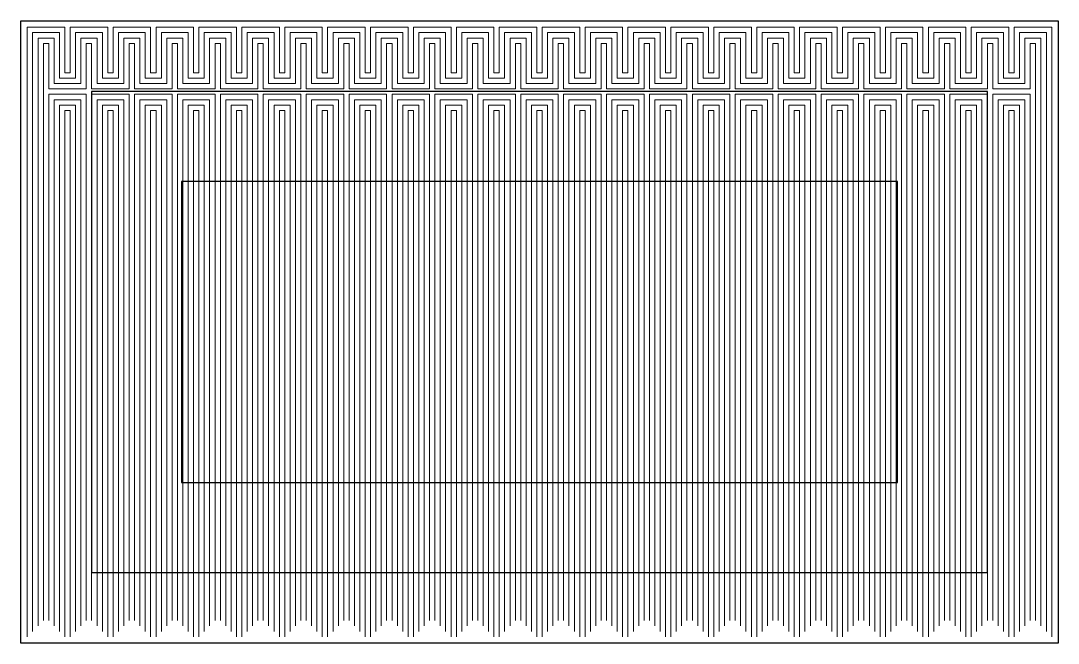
# Model space of a CAD drawing. Header units: millimetres. Extents: x -5937 to 68925, y -3068 to 5300.
# Drawn here: x 6539 to 7889, y 652 to 1462 of the extents above; entities that cross this region are included whole.
import ezdxf

# ---------------------------------------------------------------- set-up
doc = ezdxf.new("R2010")
doc.units = ezdxf.units.MM
doc.header["$LTSCALE"] = 7
doc.layers.add('参照', color=6, linetype='Continuous', lineweight=9)

msp = doc.modelspace()

# ---------------------------------------------------------------- linework, layer by layer
for points in [[(7888.626, 1462.013), (7888.626, 652.013), (6538.626, 652.013), (6538.626, 1462.013)], [(7796.371, 744.268), (7796.371, 1369.757), (6630.882, 1369.757), (6630.882, 744.268)], [(7679.307, 861.332), (7679.307, 1252.694), (6747.945, 1252.694), (6747.945, 861.332)]]:
    msp.add_lwpolyline(points, close=True)
at = {"layer": '参照'}
for points in [[(6547.126, 660.513), (6547.126, 1453.513), (6595.98, 1453.513), (6595.98, 1394.184), (6602.959, 1394.184), (6602.959, 1453.513), (6651.812, 1453.513), (6651.812, 1394.184), (6658.791, 1394.184), (6658.791, 1453.513), (6707.645, 1453.513), (6707.645, 1394.184), (6714.624, 1394.184), (6714.624, 1453.513), (6763.477, 1453.513), (6763.477, 1394.184), (6770.456, 1394.184), (6770.456, 1453.513), (6819.31, 1453.513), (6819.31, 1394.184), (6826.289, 1394.184), (6826.289, 1453.513), (6875.142, 1453.513), (6875.142, 1394.184), (6882.121, 1394.184), (6882.121, 1453.513), (6930.974, 1453.513), (6930.974, 1394.184), (6937.953, 1394.184), (6937.953, 1453.513), (6986.807, 1453.513), (6986.807, 1394.184), (6993.786, 1394.184), (6993.786, 1453.513), (7042.639, 1453.513), (7042.639, 1394.184), (7049.618, 1394.184), (7049.618, 1453.513), (7098.472, 1453.513), (7098.472, 1394.184), (7105.451, 1394.184), (7105.451, 1453.513), (7154.304, 1453.513), (7154.304, 1394.184), (7161.283, 1394.184), (7161.283, 1453.513), (7210.137, 1453.513), (7210.137, 1394.184), (7217.116, 1394.184), (7217.116, 1453.513), (7265.969, 1453.513), (7265.969, 1394.184), (7272.948, 1394.184), (7272.948, 1453.513), (7321.802, 1453.513), (7321.802, 1394.184), (7328.781, 1394.184), (7328.781, 1453.513), (7377.634, 1453.513), (7377.634, 1394.184), (7384.613, 1394.184), (7384.613, 1453.513), (7433.467, 1453.513), (7433.467, 1394.184), (7440.446, 1394.184), (7440.446, 1453.513), (7489.299, 1453.513), (7489.299, 1394.184), (7496.278, 1394.184), (7496.278, 1453.513), (7545.131, 1453.513), (7545.131, 1394.184), (7552.111, 1394.184), (7552.111, 1453.513), (7600.964, 1453.513), (7600.964, 1394.184), (7607.943, 1394.184), (7607.943, 1453.513), (7656.796, 1453.513), (7656.796, 1394.184), (7663.775, 1394.184), (7663.775, 1453.513), (7712.629, 1453.513), (7712.629, 1394.184), (7719.608, 1394.184), (7719.608, 1453.513), (7768.461, 1453.513), (7768.461, 1394.184), (7775.44, 1394.184), (7775.44, 1453.513), (7824.294, 1453.513), (7824.294, 1394.184), (7831.273, 1394.184), (7831.273, 1453.513), (7880.126, 1453.513), (7880.126, 660.513)], [(6554.105, 667.492), (6554.105, 1446.534), (6589.001, 1446.534), (6589.001, 1387.205), (6609.938, 1387.205), (6609.938, 1446.534), (6644.833, 1446.534), (6644.833, 1387.205), (6665.77, 1387.205), (6665.77, 1446.534), (6700.666, 1446.534), (6700.666, 1387.205), (6721.603, 1387.205), (6721.603, 1446.534), (6756.498, 1446.534), (6756.498, 1387.205), (6777.435, 1387.205), (6777.435, 1446.534), (6812.33, 1446.534), (6812.33, 1387.205), (6833.268, 1387.205), (6833.268, 1446.534), (6868.163, 1446.534), (6868.163, 1387.205), (6889.1, 1387.205), (6889.1, 1446.534), (6923.995, 1446.534), (6923.995, 1387.205), (6944.933, 1387.205), (6944.933, 1446.534), (6979.828, 1446.534), (6979.828, 1387.205), (7000.765, 1387.205), (7000.765, 1446.534), (7035.66, 1446.534), (7035.66, 1387.205), (7056.597, 1387.205), (7056.597, 1446.534), (7091.493, 1446.534), (7091.493, 1387.205), (7112.43, 1387.205), (7112.43, 1446.534), (7147.325, 1446.534), (7147.325, 1387.205), (7168.262, 1387.205), (7168.262, 1446.534), (7203.158, 1446.534), (7203.158, 1387.205), (7224.095, 1387.205), (7224.095, 1446.534), (7258.99, 1446.534), (7258.99, 1387.205), (7279.927, 1387.205), (7279.927, 1446.534), (7314.823, 1446.534), (7314.823, 1387.205), (7335.76, 1387.205), (7335.76, 1446.534), (7370.655, 1446.534), (7370.655, 1387.205), (7391.592, 1387.205), (7391.592, 1446.534), (7426.488, 1446.534), (7426.488, 1387.205), (7447.425, 1387.205), (7447.425, 1446.534), (7482.32, 1446.534), (7482.32, 1387.205), (7503.257, 1387.205), (7503.257, 1446.534), (7538.152, 1446.534), (7538.152, 1387.205), (7559.09, 1387.205), (7559.09, 1446.534), (7593.985, 1446.534), (7593.985, 1387.205), (7614.922, 1387.205), (7614.922, 1446.534), (7649.817, 1446.534), (7649.817, 1387.205), (7670.755, 1387.205), (7670.755, 1446.534), (7705.65, 1446.534), (7705.65, 1387.205), (7726.587, 1387.205), (7726.587, 1446.534), (7761.482, 1446.534), (7761.482, 1387.205), (7782.419, 1387.205), (7782.419, 1446.534), (7817.315, 1446.534), (7817.315, 1387.205), (7838.252, 1387.205), (7838.252, 1446.534), (7873.147, 1446.534), (7873.147, 667.492)], [(6561.084, 674.471), (6561.084, 1439.555), (6582.022, 1439.555), (6582.022, 1380.226), (6616.917, 1380.226), (6616.917, 1439.555), (6637.854, 1439.555), (6637.854, 1380.226), (6672.749, 1380.226), (6672.749, 1439.555), (6693.686, 1439.555), (6693.686, 1380.226), (6728.582, 1380.226), (6728.582, 1439.555), (6749.519, 1439.555), (6749.519, 1380.226), (6784.414, 1380.226), (6784.414, 1439.555), (6805.351, 1439.555), (6805.351, 1380.226), (6840.247, 1380.226), (6840.247, 1439.555), (6861.184, 1439.555), (6861.184, 1380.226), (6896.079, 1380.226), (6896.079, 1439.555), (6917.016, 1439.555), (6917.016, 1380.226), (6951.912, 1380.226), (6951.912, 1439.555), (6972.849, 1439.555), (6972.849, 1380.226), (7007.744, 1380.226), (7007.744, 1439.555), (7028.681, 1439.555), (7028.681, 1380.226), (7063.577, 1380.226), (7063.577, 1439.555), (7084.514, 1439.555), (7084.514, 1380.226), (7119.409, 1380.226), (7119.409, 1439.555), (7140.346, 1439.555), (7140.346, 1380.226), (7175.241, 1380.226), (7175.241, 1439.555), (7196.179, 1439.555), (7196.179, 1380.226), (7231.074, 1380.226), (7231.074, 1439.555), (7252.011, 1439.555), (7252.011, 1380.226), (7286.906, 1380.226), (7286.906, 1439.555), (7307.844, 1439.555), (7307.844, 1380.226), (7342.739, 1380.226), (7342.739, 1439.555), (7363.676, 1439.555), (7363.676, 1380.226), (7398.571, 1380.226), (7398.571, 1439.555), (7419.508, 1439.555), (7419.508, 1380.226), (7454.404, 1380.226), (7454.404, 1439.555), (7475.341, 1439.555), (7475.341, 1380.226), (7510.236, 1380.226), (7510.236, 1439.555), (7531.173, 1439.555), (7531.173, 1380.226), (7566.069, 1380.226), (7566.069, 1439.555), (7587.006, 1439.555), (7587.006, 1380.226), (7621.901, 1380.226), (7621.901, 1439.555), (7642.838, 1439.555), (7642.838, 1380.226), (7677.734, 1380.226), (7677.734, 1439.555), (7698.671, 1439.555), (7698.671, 1380.226), (7733.566, 1380.226), (7733.566, 1439.555), (7754.503, 1439.555), (7754.503, 1380.226), (7789.399, 1380.226), (7789.399, 1439.555), (7810.336, 1439.555), (7810.336, 1380.226), (7845.231, 1380.226), (7845.231, 1439.555), (7866.168, 1439.555), (7866.168, 674.471)], [(6568.063, 681.45), (6568.063, 1432.576), (6575.042, 1432.576), (6575.042, 1373.247), (6623.896, 1373.247), (6623.896, 1432.576), (6630.875, 1432.576), (6630.875, 1373.247), (6679.728, 1373.247), (6679.728, 1432.576), (6686.707, 1432.576), (6686.707, 1373.247), (6735.561, 1373.247), (6735.561, 1432.576), (6742.54, 1432.576), (6742.54, 1373.247), (6791.393, 1373.247), (6791.393, 1432.576), (6798.372, 1432.576), (6798.372, 1373.247), (6847.226, 1373.247), (6847.226, 1432.576), (6854.205, 1432.576), (6854.205, 1373.247), (6903.058, 1373.247), (6903.058, 1432.576), (6910.037, 1432.576), (6910.037, 1373.247), (6958.891, 1373.247), (6958.891, 1432.576), (6965.87, 1432.576), (6965.87, 1373.247), (7014.723, 1373.247), (7014.723, 1432.576), (7021.702, 1432.576), (7021.702, 1373.247), (7070.556, 1373.247), (7070.556, 1432.576), (7077.535, 1432.576), (7077.535, 1373.247), (7126.388, 1373.247), (7126.388, 1432.576), (7133.367, 1432.576), (7133.367, 1373.247), (7182.221, 1373.247), (7182.221, 1432.576), (7189.2, 1432.576), (7189.2, 1373.247), (7238.053, 1373.247), (7238.053, 1432.576), (7245.032, 1432.576), (7245.032, 1373.247), (7293.885, 1373.247), (7293.885, 1432.576), (7300.864, 1432.576), (7300.864, 1373.247), (7349.718, 1373.247), (7349.718, 1432.576), (7356.697, 1432.576), (7356.697, 1373.247), (7405.55, 1373.247), (7405.55, 1432.576), (7412.529, 1432.576), (7412.529, 1373.247), (7461.383, 1373.247), (7461.383, 1432.576), (7468.362, 1432.576), (7468.362, 1373.247), (7517.215, 1373.247), (7517.215, 1432.576), (7524.194, 1432.576), (7524.194, 1373.247), (7573.048, 1373.247), (7573.048, 1432.576), (7580.027, 1432.576), (7580.027, 1373.247), (7628.88, 1373.247), (7628.88, 1432.576), (7635.859, 1432.576), (7635.859, 1373.247), (7684.713, 1373.247), (7684.713, 1432.576), (7691.692, 1432.576), (7691.692, 1373.247), (7740.545, 1373.247), (7740.545, 1432.576), (7747.524, 1432.576), (7747.524, 1373.247), (7796.378, 1373.247), (7796.378, 1432.576), (7803.357, 1432.576), (7803.357, 1373.247), (7852.21, 1373.247), (7852.21, 1432.576), (7859.189, 1432.576), (7859.189, 681.45)], [(6623.896, 681.45), (6623.896, 1366.268), (6575.042, 1366.268), (6575.042, 681.45)], [(6679.728, 681.45), (6679.728, 1366.268), (6630.875, 1366.268), (6630.875, 681.45)], [(6735.561, 681.45), (6735.561, 1366.268), (6686.707, 1366.268), (6686.707, 681.45)], [(6791.393, 681.45), (6791.393, 1366.268), (6742.54, 1366.268), (6742.54, 681.45)], [(6847.226, 681.45), (6847.226, 1366.268), (6798.372, 1366.268), (6798.372, 681.45)], [(6903.058, 681.45), (6903.058, 1366.268), (6854.205, 1366.268), (6854.205, 681.45)], [(6958.891, 681.45), (6958.891, 1366.268), (6910.037, 1366.268), (6910.037, 681.45)], [(7014.723, 681.45), (7014.723, 1366.268), (6965.87, 1366.268), (6965.87, 681.45)], [(7070.556, 681.45), (7070.556, 1366.268), (7021.702, 1366.268), (7021.702, 681.45)], [(7126.388, 681.45), (7126.388, 1366.268), (7077.535, 1366.268), (7077.535, 681.45)], [(7182.221, 681.45), (7182.221, 1366.268), (7133.367, 1366.268), (7133.367, 681.45)], [(7238.053, 681.45), (7238.053, 1366.268), (7189.2, 1366.268), (7189.2, 681.45)], [(7293.885, 681.45), (7293.885, 1366.268), (7245.032, 1366.268), (7245.032, 681.45)], [(7349.718, 681.45), (7349.718, 1366.268), (7300.864, 1366.268), (7300.864, 681.45)], [(7405.55, 681.45), (7405.55, 1366.268), (7356.697, 1366.268), (7356.697, 681.45)], [(7461.383, 681.45), (7461.383, 1366.268), (7412.529, 1366.268), (7412.529, 681.45)], [(7517.215, 681.45), (7517.215, 1366.268), (7468.362, 1366.268), (7468.362, 681.45)], [(7573.048, 681.45), (7573.048, 1366.268), (7524.194, 1366.268), (7524.194, 681.45)], [(7628.88, 681.45), (7628.88, 1366.268), (7580.027, 1366.268), (7580.027, 681.45)], [(7684.713, 681.45), (7684.713, 1366.268), (7635.859, 1366.268), (7635.859, 681.45)], [(7740.545, 681.45), (7740.545, 1366.268), (7691.692, 1366.268), (7691.692, 681.45)], [(7796.378, 681.45), (7796.378, 1366.268), (7747.524, 1366.268), (7747.524, 681.45)], [(7852.21, 681.45), (7852.21, 1366.268), (7803.357, 1366.268), (7803.357, 681.45)], [(6616.917, 674.471), (6616.917, 1359.289), (6582.022, 1359.289), (6582.022, 674.471)], [(6609.938, 667.492), (6609.938, 1352.31), (6589.001, 1352.31), (6589.001, 667.492)], [(6672.749, 674.471), (6672.749, 1359.289), (6637.854, 1359.289), (6637.854, 674.471)], [(6665.77, 667.492), (6665.77, 1352.31), (6644.833, 1352.31), (6644.833, 667.492)], [(6728.582, 674.471), (6728.582, 1359.289), (6693.686, 1359.289), (6693.686, 674.471)], [(6721.603, 667.492), (6721.603, 1352.31), (6700.666, 1352.31), (6700.666, 667.492)], [(6784.414, 674.471), (6784.414, 1359.289), (6749.519, 1359.289), (6749.519, 674.471)], [(6777.435, 667.492), (6777.435, 1352.31), (6756.498, 1352.31), (6756.498, 667.492)], [(6840.247, 674.471), (6840.247, 1359.289), (6805.351, 1359.289), (6805.351, 674.471)], [(6833.268, 667.492), (6833.268, 1352.31), (6812.33, 1352.31), (6812.33, 667.492)], [(6896.079, 674.471), (6896.079, 1359.289), (6861.184, 1359.289), (6861.184, 674.471)], [(6889.1, 667.492), (6889.1, 1352.31), (6868.163, 1352.31), (6868.163, 667.492)], [(6951.912, 674.471), (6951.912, 1359.289), (6917.016, 1359.289), (6917.016, 674.471)], [(6944.933, 667.492), (6944.933, 1352.31), (6923.995, 1352.31), (6923.995, 667.492)], [(7007.744, 674.471), (7007.744, 1359.289), (6972.849, 1359.289), (6972.849, 674.471)], [(7000.765, 667.492), (7000.765, 1352.31), (6979.828, 1352.31), (6979.828, 667.492)], [(7063.577, 674.471), (7063.577, 1359.289), (7028.681, 1359.289), (7028.681, 674.471)], [(7056.597, 667.492), (7056.597, 1352.31), (7035.66, 1352.31), (7035.66, 667.492)], [(7119.409, 674.471), (7119.409, 1359.289), (7084.514, 1359.289), (7084.514, 674.471)], [(7112.43, 667.492), (7112.43, 1352.31), (7091.493, 1352.31), (7091.493, 667.492)], [(7175.241, 674.471), (7175.241, 1359.289), (7140.346, 1359.289), (7140.346, 674.471)], [(7168.262, 667.492), (7168.262, 1352.31), (7147.325, 1352.31), (7147.325, 667.492)], [(7231.074, 674.471), (7231.074, 1359.289), (7196.179, 1359.289), (7196.179, 674.471)], [(7224.095, 667.492), (7224.095, 1352.31), (7203.158, 1352.31), (7203.158, 667.492)], [(7286.906, 674.471), (7286.906, 1359.289), (7252.011, 1359.289), (7252.011, 674.471)], [(7279.927, 667.492), (7279.927, 1352.31), (7258.99, 1352.31), (7258.99, 667.492)], [(7342.739, 674.471), (7342.739, 1359.289), (7307.844, 1359.289), (7307.844, 674.471)], [(7335.76, 667.492), (7335.76, 1352.31), (7314.823, 1352.31), (7314.823, 667.492)], [(7398.571, 674.471), (7398.571, 1359.289), (7363.676, 1359.289), (7363.676, 674.471)], [(7391.592, 667.492), (7391.592, 1352.31), (7370.655, 1352.31), (7370.655, 667.492)], [(7454.404, 674.471), (7454.404, 1359.289), (7419.508, 1359.289), (7419.508, 674.471)], [(7447.425, 667.492), (7447.425, 1352.31), (7426.488, 1352.31), (7426.488, 667.492)], [(7510.236, 674.471), (7510.236, 1359.289), (7475.341, 1359.289), (7475.341, 674.471)], [(7503.257, 667.492), (7503.257, 1352.31), (7482.32, 1352.31), (7482.32, 667.492)], [(7566.069, 674.471), (7566.069, 1359.289), (7531.173, 1359.289), (7531.173, 674.471)], [(7559.09, 667.492), (7559.09, 1352.31), (7538.152, 1352.31), (7538.152, 667.492)], [(7621.901, 674.471), (7621.901, 1359.289), (7587.006, 1359.289), (7587.006, 674.471)], [(7614.922, 667.492), (7614.922, 1352.31), (7593.985, 1352.31), (7593.985, 667.492)], [(7677.734, 674.471), (7677.734, 1359.289), (7642.838, 1359.289), (7642.838, 674.471)], [(7670.755, 667.492), (7670.755, 1352.31), (7649.817, 1352.31), (7649.817, 667.492)], [(7733.566, 674.471), (7733.566, 1359.289), (7698.671, 1359.289), (7698.671, 674.471)], [(7726.587, 667.492), (7726.587, 1352.31), (7705.65, 1352.31), (7705.65, 667.492)], [(7789.399, 674.471), (7789.399, 1359.289), (7754.503, 1359.289), (7754.503, 674.471)], [(7782.419, 667.492), (7782.419, 1352.31), (7761.482, 1352.31), (7761.482, 667.492)], [(7845.231, 674.471), (7845.231, 1359.289), (7810.336, 1359.289), (7810.336, 674.471)], [(7838.252, 667.492), (7838.252, 1352.31), (7817.315, 1352.31), (7817.315, 667.492)], [(6602.959, 660.513), (6602.959, 1345.33), (6595.98, 1345.33), (6595.98, 660.513)], [(6658.791, 660.513), (6658.791, 1345.33), (6651.812, 1345.33), (6651.812, 660.513)], [(6714.624, 660.513), (6714.624, 1345.33), (6707.645, 1345.33), (6707.645, 660.513)], [(6770.456, 660.513), (6770.456, 1345.33), (6763.477, 1345.33), (6763.477, 660.513)], [(6826.289, 660.513), (6826.289, 1345.33), (6819.31, 1345.33), (6819.31, 660.513)], [(6882.121, 660.513), (6882.121, 1345.33), (6875.142, 1345.33), (6875.142, 660.513)], [(6937.953, 660.513), (6937.953, 1345.33), (6930.974, 1345.33), (6930.974, 660.513)], [(6993.786, 660.513), (6993.786, 1345.33), (6986.807, 1345.33), (6986.807, 660.513)], [(7049.618, 660.513), (7049.618, 1345.33), (7042.639, 1345.33), (7042.639, 660.513)], [(7105.451, 660.513), (7105.451, 1345.33), (7098.472, 1345.33), (7098.472, 660.513)], [(7161.283, 660.513), (7161.283, 1345.33), (7154.304, 1345.33), (7154.304, 660.513)], [(7217.116, 660.513), (7217.116, 1345.33), (7210.137, 1345.33), (7210.137, 660.513)], [(7272.948, 660.513), (7272.948, 1345.33), (7265.969, 1345.33), (7265.969, 660.513)], [(7328.781, 660.513), (7328.781, 1345.33), (7321.802, 1345.33), (7321.802, 660.513)], [(7384.613, 660.513), (7384.613, 1345.33), (7377.634, 1345.33), (7377.634, 660.513)], [(7440.446, 660.513), (7440.446, 1345.33), (7433.467, 1345.33), (7433.467, 660.513)], [(7496.278, 660.513), (7496.278, 1345.33), (7489.299, 1345.33), (7489.299, 660.513)], [(7552.111, 660.513), (7552.111, 1345.33), (7545.131, 1345.33), (7545.131, 660.513)], [(7607.943, 660.513), (7607.943, 1345.33), (7600.964, 1345.33), (7600.964, 660.513)], [(7663.775, 660.513), (7663.775, 1345.33), (7656.796, 1345.33), (7656.796, 660.513)], [(7719.608, 660.513), (7719.608, 1345.33), (7712.629, 1345.33), (7712.629, 660.513)], [(7775.44, 660.513), (7775.44, 1345.33), (7768.461, 1345.33), (7768.461, 660.513)], [(7831.273, 660.513), (7831.273, 1345.33), (7824.294, 1345.33), (7824.294, 660.513)]]:
    msp.add_lwpolyline(points, dxfattribs=at)

doc.saveas('drawing.dxf')
